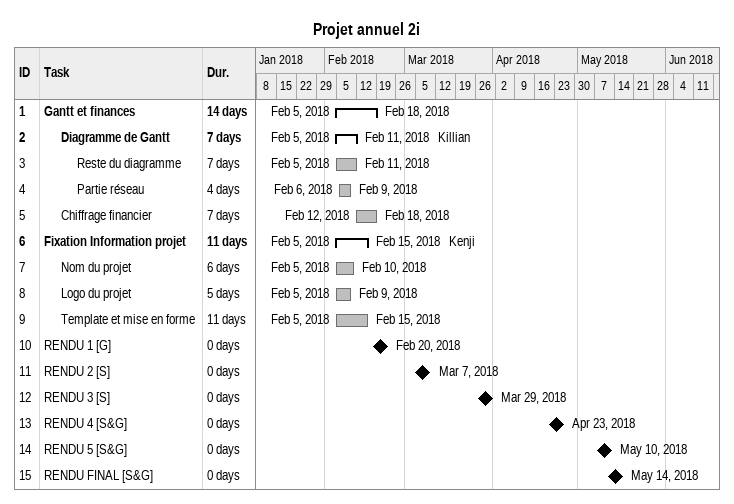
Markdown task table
Projet annuel 2i

| ID | Level | Task | Duration | Start | Finish | Resources |
|---|---|---|---|---|---|---|
| 1 | 1 | **Gantt et finances** | 14d | 2018-02-05 | 2018-02-18 |  |
| 2 | 2 | **Diagramme de Gantt** | 7d | 2018-02-05 | 2018-02-11 | Killian |
| 3 | 3 | Reste du diagramme | 7d | 2018-02-05 | 2018-02-11 |  |
| 4 | 3 | Partie réseau | 4d | 2018-02-06 | 2018-02-09 |  |
| 5 | 2 | Chiffrage financier | 7d | 2018-02-12 | 2018-02-18 |  |
| 6 | 1 | **Fixation Information projet** | 11d | 2018-02-05 | 2018-02-15 | Kenji |
| 7 | 2 | Nom du projet | 6d | 2018-02-05 | 2018-02-10 |  |
| 8 | 2 | Logo du projet | 5d | 2018-02-05 | 2018-02-09 |  |
| 9 | 2 | Template et mise en forme | 11d | 2018-02-05 | 2018-02-15 |  |
| 10 | 1 | RENDU 1 [G] | 0d | 2018-02-20 | 2018-02-20 |  |
| 11 | 1 | RENDU 2 [S] | 0d | 2018-03-07 | 2018-03-07 |  |
| 12 | 1 | RENDU 3 [S] | 0d | 2018-03-29 | 2018-03-29 |  |
| 13 | 1 | RENDU 4 [S&G] | 0d | 2018-04-23 | 2018-04-23 |  |
| 14 | 1 | RENDU 5 [S&G] | 0d | 2018-05-10 | 2018-05-10 |  |
| 15 | 1 | RENDU FINAL [S&G] | 0d | 2018-05-14 | 2018-05-14 |  |
